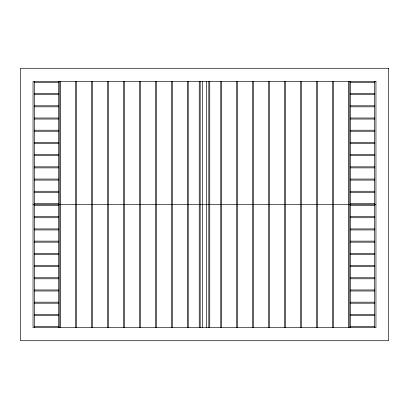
<?xml version="1.0" encoding="UTF-8"?>
<svg xmlns="http://www.w3.org/2000/svg" width="409" height="409" viewBox="0 0 409 409"><rect width="100%" height="100%" fill="white"/><g stroke="black" fill="none" stroke-linecap="round" stroke-linejoin="round"><path stroke-width="0.61" d="M34.31 82.403L58.482 82.403M374.69 82.403L350.518 82.403L350.518 81.381L350.508 327.619L350.518 326.597L374.69 326.597M34.31 93.589L58.482 93.589M374.69 93.589L350.518 93.589L350.518 94.612L374.69 94.612M34.31 94.612L58.482 94.612M34.31 105.798L58.482 105.798M374.69 105.798L350.518 105.798L350.518 106.821L374.69 106.821M34.31 106.821L58.482 106.821M34.31 118.012L58.482 118.012M374.69 118.012L350.518 118.012L350.518 119.034L374.69 119.034M34.31 119.034L58.482 119.034M34.31 130.22L58.482 130.22M374.69 130.22L350.518 130.22L350.518 131.243L374.69 131.243M34.31 131.243L58.482 131.243M34.31 142.429L58.482 142.429M374.69 142.429L350.518 142.429L350.518 143.452L374.69 143.452M34.31 143.452L58.482 143.452M34.31 154.638L58.482 154.638M374.69 154.638L350.518 154.638L350.518 155.66L374.69 155.66M34.31 155.66L58.482 155.66M34.31 166.846L58.482 166.846M374.69 166.846L350.518 166.846L350.518 167.869L374.69 167.869M34.31 167.869L58.482 167.869M34.31 179.06L58.482 179.06M374.69 179.06L350.518 179.06L350.518 180.083L374.69 180.083M34.31 180.083L58.482 180.083M34.31 191.269L58.482 191.269M374.69 191.269L350.518 191.269L350.518 192.291L374.69 192.291M34.31 192.291L58.482 192.291M34.31 203.477L58.482 203.477M374.69 203.477L350.518 203.477L350.518 205.522L374.69 205.522M33.047 204.5L375.953 204.5M34.31 205.522L58.482 205.522M34.31 216.709L58.482 216.709M374.69 216.709L350.518 216.709L350.518 217.731L374.69 217.731M34.31 217.731L58.482 217.731M34.31 228.917L58.482 228.917M374.69 228.917L350.518 228.917L350.518 229.94L374.69 229.94M34.31 229.94L58.482 229.94M34.31 241.131L58.482 241.131M374.69 241.131L350.518 241.131L350.518 242.154L374.69 242.154M34.31 242.154L58.482 242.154M34.31 253.34L58.482 253.34M374.69 253.34L350.518 253.34L350.518 254.362L374.69 254.362M34.31 254.362L58.482 254.362M34.31 265.548L58.482 265.548M374.69 265.548L350.518 265.548L350.518 266.571L374.69 266.571M34.31 266.571L58.482 266.571M34.31 277.757L58.482 277.757M374.69 277.757L350.518 277.757L350.518 278.78L374.69 278.78M34.31 278.78L58.482 278.78M34.31 289.966L58.482 289.966M374.69 289.966L350.518 289.966L350.518 290.988L374.69 290.988M34.31 290.988L58.482 290.988M34.31 302.179L58.482 302.179M374.69 302.179L350.518 302.179L350.518 303.202L374.69 303.202M34.31 303.202L58.482 303.202M34.31 314.388L58.482 314.388M374.69 314.388L350.518 314.388L350.518 315.411L374.69 315.411M34.31 315.411L58.482 315.411M34.31 326.597L58.482 326.597M374.69 81.381L374.69 327.619M349.255 81.381L349.245 327.619M348.315 81.381L348.315 327.619M333.299 81.381L333.299 327.619M332.369 81.381L332.369 327.619M317.353 81.381L317.353 327.619M316.428 81.381L316.428 327.619M301.413 81.381L301.413 327.619M300.482 81.381L300.482 327.619M285.467 81.381L285.467 327.619M284.536 81.381L284.536 327.619M269.526 81.381L269.526 327.619M268.595 81.381L268.595 327.619M253.58 81.381L253.58 327.619M252.65 81.381L252.65 327.619M237.634 81.381L237.634 327.619M236.709 81.381L236.709 327.619M221.693 81.381L221.693 327.619M220.763 81.381L220.763 327.619M209.751 81.381L209.751 327.619M208.82 81.381L208.82 327.619M206.611 81.381L206.611 327.619M202.389 81.381L202.389 327.619M200.18 81.381L200.18 327.619M199.249 81.381L199.249 327.619M188.237 81.381L188.237 327.619M187.307 81.381L187.307 327.619M172.291 81.381L172.291 327.619M171.366 81.381L171.366 327.619M156.35 81.381L156.35 327.619M155.42 81.381L155.42 327.619M140.405 81.381L140.405 327.619M139.474 81.381L139.474 327.619M124.464 81.381L124.464 327.619M123.533 81.381L123.533 327.619M108.518 81.381L108.518 327.619M107.587 81.381L107.587 327.619M92.572 81.381L92.572 327.619M91.647 81.381L91.647 327.619M76.631 81.381L76.631 327.619M75.701 81.381L75.701 327.619M60.685 81.381L60.685 327.619M59.755 81.381L59.755 327.619M58.492 81.381L58.482 327.619M34.295 81.381L34.31 327.619M388.55 68.283L20.45 68.283L20.45 340.717L388.55 340.717L388.55 68.283M375.953 81.381L33.047 81.381L33.047 327.619L375.953 327.619L375.953 81.381"/></g></svg>
